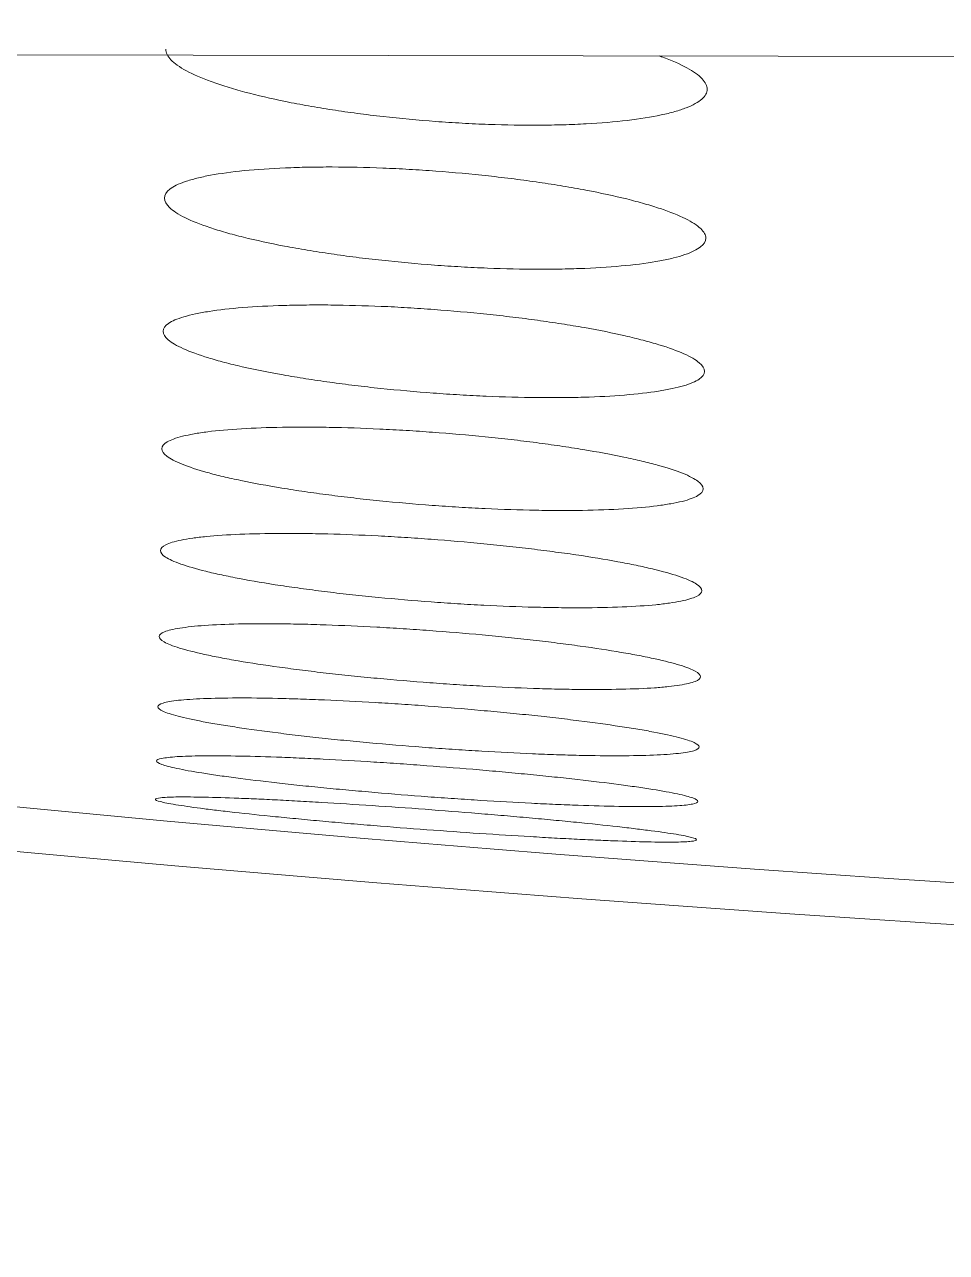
# Model space of a CAD drawing. Extents: x 16539 to 19738, y -91 to 2224.
# Drawn here: x 17458.189 to 17459.211, y 536.329 to 537.69 of the extents above; entities that cross this region are included whole.
import ezdxf

# ---------------------------------------------------------------- set-up
doc = ezdxf.new("R2010")
doc.units = 0
doc.header["$LTSCALE"] = 10
doc.header["$MEASUREMENT"] = 0
doc.layers.add('1', color=7, linetype='CONTINUOUS')

msp = doc.modelspace()

# ---------------------------------------------------------------- linework, layer by layer
at = {"layer": '1', "color": 7, "linetype": 'Continuous', "lineweight": 18}
msp.add_line((17489.1851, 537.6075), (17436.5459, 537.6896), dxfattribs=at)
for centre, major_axis, ratio, start_param, end_param in [((17462.0248, 538.036), (-8.25, 0.0106), 0.173648, 0.27133, 1.569323), ((17462.0248, 538.036), (-8, 0.0102), 0.173648, 0.280043, 1.569323), ((17436.2908, 507.69), (-0.0507, -32.5), 0.999999, 0.711487, 2.732071)]:
    msp.add_ellipse(centre, major_axis=major_axis, ratio=ratio, start_param=start_param, end_param=end_param, dxfattribs=at)
at = {"layer": '1', "color": 7, "linetype": 'Continuous', "lineweight": 13}
msp.add_ellipse((17436.2916, 507.69), major_axis=(-0.0501, -32.0992), ratio=0.999999, start_param=0.711487, end_param=2.737519, dxfattribs=at)
at = {"layer": '1', "color": 7, "linetype": 'Continuous', "lineweight": 18}
for points, knots in [([(17458.3455, 537.6623), (17458.3455, 537.6585), (17458.3474, 537.6545), (17458.3531, 537.6486), (17458.3554, 537.6466), (17458.3611, 537.6425), (17458.3645, 537.6404), (17458.3757, 537.6343), (17458.3849, 537.6303), (17458.4012, 537.6244), (17458.4071, 537.6224), (17458.4196, 537.6186), (17458.4262, 537.6167), (17458.4469, 537.6111), (17458.462, 537.6076), (17458.4865, 537.6026), (17458.495, 537.601), (17458.5123, 537.598), (17458.5299, 537.595), (17458.5483, 537.5924), (17458.567, 537.5899), (17458.5766, 537.5887), (17458.6056, 537.5855), (17458.625, 537.5837), (17458.6543, 537.5815), (17458.6641, 537.5809), (17458.6838, 537.5798), (17458.6936, 537.5793), (17458.7224, 537.5783), (17458.7411, 537.578), (17458.7684, 537.5782), (17458.7774, 537.5783), (17458.7948, 537.5788), (17458.8032, 537.5792), (17458.8276, 537.5805), (17458.8428, 537.5817), (17458.8709, 537.5851), (17458.8834, 537.5871), (17458.8998, 537.5906), (17458.9049, 537.5918), (17458.9142, 537.5945), (17458.9185, 537.5959), (17458.9299, 537.6003), (17458.9356, 537.6035), (17458.9434, 537.6104), (17458.9454, 537.6141), (17458.9455, 537.6179)], [0, 0, 0, 0, 0.0625, 0.0625, 0.09375, 0.09375, 0.125, 0.125, 0.1875, 0.1875, 0.21875, 0.21875, 0.25, 0.25, 0.3125, 0.3125, 0.34375, 0.34375, 0.375, 0.40625, 0.40625, 0.4375, 0.4375, 0.5, 0.5, 0.53125, 0.53125, 0.5625, 0.5625, 0.625, 0.625, 0.65625, 0.65625, 0.6875, 0.6875, 0.75, 0.75, 0.8125, 0.8125, 0.84375, 0.84375, 0.875, 0.875, 0.9375, 0.9375, 1, 1, 1, 1]), ([(17458.9455, 537.6179), (17458.9455, 537.6217), (17458.9436, 537.6256), (17458.9379, 537.6316), (17458.9355, 537.6336), (17458.9299, 537.6377), (17458.9265, 537.6397), (17458.9153, 537.6458), (17458.9061, 537.6498), (17458.8942, 537.6541), (17458.8931, 537.6545), (17458.8921, 537.6549)], [0, 0, 0, 0, 0.323076, 0.323076, 0.484614, 0.484614, 0.646152, 0.646152, 0.969228, 0.969228, 1, 1, 1, 1]), ([(17458.9439, 537.4529), (17458.944, 537.4564), (17458.942, 537.4599), (17458.9364, 537.4653), (17458.934, 537.4672), (17458.9283, 537.4708), (17458.925, 537.4727), (17458.9137, 537.4783), (17458.9045, 537.482), (17458.8882, 537.4874), (17458.8823, 537.4892), (17458.8698, 537.4928), (17458.8632, 537.4946), (17458.8425, 537.4997), (17458.8274, 537.503), (17458.8028, 537.5077), (17458.7943, 537.5092), (17458.777, 537.5121), (17458.7594, 537.5148), (17458.741, 537.5173), (17458.7222, 537.5197), (17458.7126, 537.5208), (17458.6836, 537.524), (17458.6642, 537.5257), (17458.6349, 537.5279), (17458.6251, 537.5286), (17458.6054, 537.5297), (17458.5957, 537.5302), (17458.5668, 537.5313), (17458.5482, 537.5317), (17458.5209, 537.5318), (17458.5119, 537.5317), (17458.4945, 537.5314), (17458.4861, 537.5311), (17458.4617, 537.5301), (17458.4465, 537.5291), (17458.4185, 537.5263), (17458.406, 537.5246), (17458.3896, 537.5216), (17458.3845, 537.5205), (17458.3752, 537.5181), (17458.3709, 537.5169), (17458.3595, 537.513), (17458.3538, 537.5102), (17458.346, 537.5041), (17458.344, 537.5008), (17458.344, 537.4973)], [0, 0, 0, 0, 0.0625, 0.0625, 0.09375, 0.09375, 0.125, 0.125, 0.1875, 0.1875, 0.21875, 0.21875, 0.25, 0.25, 0.3125, 0.3125, 0.34375, 0.34375, 0.375, 0.40625, 0.40625, 0.4375, 0.4375, 0.5, 0.5, 0.53125, 0.53125, 0.5625, 0.5625, 0.625, 0.625, 0.65625, 0.65625, 0.6875, 0.6875, 0.75, 0.75, 0.8125, 0.8125, 0.84375, 0.84375, 0.875, 0.875, 0.9375, 0.9375, 1, 1, 1, 1]), ([(17458.344, 537.4973), (17458.344, 537.4939), (17458.3459, 537.4903), (17458.3515, 537.4849), (17458.3539, 537.4831), (17458.3596, 537.4794), (17458.3629, 537.4775), (17458.3742, 537.4719), (17458.3834, 537.4683), (17458.3997, 537.4628), (17458.4056, 537.461), (17458.4181, 537.4574), (17458.4247, 537.4557), (17458.4455, 537.4505), (17458.4605, 537.4472), (17458.4851, 537.4426), (17458.4936, 537.4411), (17458.5109, 537.4382), (17458.5286, 537.4354), (17458.5469, 537.4329), (17458.5657, 537.4305), (17458.5753, 537.4294), (17458.6043, 537.4263), (17458.6237, 537.4245), (17458.653, 537.4223), (17458.6628, 537.4217), (17458.6825, 537.4205), (17458.6922, 537.4201), (17458.7211, 537.4189), (17458.7398, 537.4185), (17458.767, 537.4185), (17458.776, 537.4185), (17458.7934, 537.4189), (17458.8018, 537.4191), (17458.8262, 537.4201), (17458.8414, 537.4212), (17458.8695, 537.4239), (17458.8819, 537.4257), (17458.8983, 537.4287), (17458.9034, 537.4298), (17458.9127, 537.4321), (17458.917, 537.4333), (17458.9284, 537.4372), (17458.9341, 537.4401), (17458.9419, 537.4462), (17458.9439, 537.4495), (17458.9439, 537.4529)], [0, 0, 0, 0, 0.0625, 0.0625, 0.09375, 0.09375, 0.125, 0.125, 0.1875, 0.1875, 0.21875, 0.21875, 0.25, 0.25, 0.3125, 0.3125, 0.34375, 0.34375, 0.375, 0.40625, 0.40625, 0.4375, 0.4375, 0.5, 0.5, 0.53125, 0.53125, 0.5625, 0.5625, 0.625, 0.625, 0.65625, 0.65625, 0.6875, 0.6875, 0.75, 0.75, 0.8125, 0.8125, 0.84375, 0.84375, 0.875, 0.875, 0.9375, 0.9375, 1, 1, 1, 1]), ([(17458.9424, 537.3053), (17458.9424, 537.3084), (17458.9405, 537.3115), (17458.9348, 537.3164), (17458.9325, 537.3181), (17458.9268, 537.3214), (17458.9234, 537.3231), (17458.9122, 537.3281), (17458.903, 537.3315), (17458.8866, 537.3365), (17458.8807, 537.3381), (17458.8682, 537.3414), (17458.8616, 537.343), (17458.8409, 537.3478), (17458.8258, 537.3508), (17458.8012, 537.3552), (17458.7926, 537.3566), (17458.7753, 537.3593), (17458.7577, 537.3619), (17458.7393, 537.3643), (17458.7205, 537.3665), (17458.7109, 537.3676), (17458.6819, 537.3706), (17458.6625, 537.3724), (17458.6331, 537.3745), (17458.6233, 537.3752), (17458.6037, 537.3764), (17458.5939, 537.3769), (17458.5651, 537.3781), (17458.5464, 537.3786), (17458.5192, 537.3789), (17458.5102, 537.3789), (17458.4929, 537.3787), (17458.4845, 537.3786), (17458.4601, 537.3779), (17458.4449, 537.3771), (17458.4169, 537.3749), (17458.4044, 537.3734), (17458.3881, 537.3709), (17458.383, 537.37), (17458.3737, 537.368), (17458.3694, 537.3669), (17458.358, 537.3635), (17458.3523, 537.3611), (17458.3445, 537.3557), (17458.3425, 537.3528), (17458.3425, 537.3497)], [0, 0, 0, 0, 0.0625, 0.0625, 0.09375, 0.09375, 0.125, 0.125, 0.1875, 0.1875, 0.21875, 0.21875, 0.25, 0.25, 0.3125, 0.3125, 0.34375, 0.34375, 0.375, 0.40625, 0.40625, 0.4375, 0.4375, 0.5, 0.5, 0.53125, 0.53125, 0.5625, 0.5625, 0.625, 0.625, 0.65625, 0.65625, 0.6875, 0.6875, 0.75, 0.75, 0.8125, 0.8125, 0.84375, 0.84375, 0.875, 0.875, 0.9375, 0.9375, 1, 1, 1, 1]), ([(17458.3425, 537.3497), (17458.3424, 537.3467), (17458.3444, 537.3435), (17458.35, 537.3386), (17458.3524, 537.337), (17458.3581, 537.3337), (17458.3614, 537.332), (17458.3727, 537.3269), (17458.3819, 537.3236), (17458.3982, 537.3186), (17458.4041, 537.3169), (17458.4167, 537.3136), (17458.4233, 537.312), (17458.444, 537.3073), (17458.4591, 537.3042), (17458.4837, 537.2999), (17458.4922, 537.2985), (17458.5095, 537.2957), (17458.5272, 537.2932), (17458.5456, 537.2908), (17458.5644, 537.2885), (17458.574, 537.2874), (17458.603, 537.2844), (17458.6224, 537.2827), (17458.6517, 537.2805), (17458.6615, 537.2798), (17458.6812, 537.2787), (17458.691, 537.2782), (17458.7198, 537.2769), (17458.7384, 537.2764), (17458.7657, 537.2761), (17458.7747, 537.2761), (17458.792, 537.2763), (17458.8004, 537.2764), (17458.8248, 537.2771), (17458.84, 537.2779), (17458.868, 537.2802), (17458.8805, 537.2816), (17458.8968, 537.2842), (17458.9019, 537.2851), (17458.9112, 537.2871), (17458.9155, 537.2881), (17458.9269, 537.2915), (17458.9326, 537.294), (17458.9404, 537.2993), (17458.9424, 537.3023), (17458.9424, 537.3053)], [0, 0, 0, 0, 0.0625, 0.0625, 0.09375, 0.09375, 0.125, 0.125, 0.1875, 0.1875, 0.21875, 0.21875, 0.25, 0.25, 0.3125, 0.3125, 0.34375, 0.34375, 0.375, 0.40625, 0.40625, 0.4375, 0.4375, 0.5, 0.5, 0.53125, 0.53125, 0.5625, 0.5625, 0.625, 0.625, 0.65625, 0.65625, 0.6875, 0.6875, 0.75, 0.75, 0.8125, 0.8125, 0.84375, 0.84375, 0.875, 0.875, 0.9375, 0.9375, 1, 1, 1, 1]), ([(17458.9409, 537.1751), (17458.941, 537.1778), (17458.939, 537.1805), (17458.9334, 537.1849), (17458.931, 537.1863), (17458.9253, 537.1893), (17458.922, 537.1908), (17458.9107, 537.1953), (17458.9015, 537.1983), (17458.8851, 537.2029), (17458.8792, 537.2044), (17458.8667, 537.2074), (17458.8601, 537.2088), (17458.8393, 537.2132), (17458.8242, 537.216), (17458.7996, 537.22), (17458.791, 537.2213), (17458.7737, 537.2239), (17458.756, 537.2263), (17458.7376, 537.2286), (17458.7188, 537.2307), (17458.7092, 537.2318), (17458.6802, 537.2347), (17458.6608, 537.2364), (17458.6314, 537.2385), (17458.6216, 537.2392), (17458.602, 537.2404), (17458.5922, 537.2409), (17458.5634, 537.2423), (17458.5447, 537.2429), (17458.5175, 537.2434), (17458.5085, 537.2435), (17458.4912, 537.2435), (17458.4828, 537.2434), (17458.4584, 537.2431), (17458.4433, 537.2425), (17458.4153, 537.2408), (17458.4028, 537.2397), (17458.3865, 537.2376), (17458.3814, 537.2368), (17458.3721, 537.2352), (17458.3679, 537.2343), (17458.3565, 537.2314), (17458.3508, 537.2293), (17458.343, 537.2247), (17458.341, 537.2222), (17458.341, 537.2195)], [0, 0, 0, 0, 0.0625, 0.0625, 0.09375, 0.09375, 0.125, 0.125, 0.1875, 0.1875, 0.21875, 0.21875, 0.25, 0.25, 0.3125, 0.3125, 0.34375, 0.34375, 0.375, 0.40625, 0.40625, 0.4375, 0.4375, 0.5, 0.5, 0.53125, 0.53125, 0.5625, 0.5625, 0.625, 0.625, 0.65625, 0.65625, 0.6875, 0.6875, 0.75, 0.75, 0.8125, 0.8125, 0.84375, 0.84375, 0.875, 0.875, 0.9375, 0.9375, 1, 1, 1, 1]), ([(17458.341, 537.2195), (17458.3409, 537.2168), (17458.3429, 537.2141), (17458.3485, 537.2097), (17458.3509, 537.2083), (17458.3566, 537.2053), (17458.36, 537.2038), (17458.3712, 537.1993), (17458.3804, 537.1963), (17458.3968, 537.1917), (17458.4027, 537.1902), (17458.4152, 537.1872), (17458.4218, 537.1858), (17458.4426, 537.1814), (17458.4577, 537.1786), (17458.4823, 537.1746), (17458.4909, 537.1732), (17458.5082, 537.1707), (17458.5259, 537.1683), (17458.5443, 537.166), (17458.5631, 537.1639), (17458.5727, 537.1628), (17458.6017, 537.1599), (17458.6211, 537.1582), (17458.6505, 537.156), (17458.6603, 537.1554), (17458.6799, 537.1542), (17458.6897, 537.1537), (17458.7185, 537.1523), (17458.7372, 537.1517), (17458.7644, 537.1512), (17458.7734, 537.1511), (17458.7907, 537.1511), (17458.7991, 537.1511), (17458.8235, 537.1515), (17458.8386, 537.1521), (17458.8666, 537.1538), (17458.8791, 537.1549), (17458.8954, 537.157), (17458.9005, 537.1578), (17458.9098, 537.1594), (17458.914, 537.1603), (17458.9254, 537.1631), (17458.9311, 537.1653), (17458.9389, 537.1699), (17458.9409, 537.1724), (17458.9409, 537.1751)], [0, 0, 0, 0, 0.0625, 0.0625, 0.09375, 0.09375, 0.125, 0.125, 0.1875, 0.1875, 0.21875, 0.21875, 0.25, 0.25, 0.3125, 0.3125, 0.34375, 0.34375, 0.375, 0.40625, 0.40625, 0.4375, 0.4375, 0.5, 0.5, 0.53125, 0.53125, 0.5625, 0.5625, 0.625, 0.625, 0.65625, 0.65625, 0.6875, 0.6875, 0.75, 0.75, 0.8125, 0.8125, 0.84375, 0.84375, 0.875, 0.875, 0.9375, 0.9375, 1, 1, 1, 1]), ([(17458.9395, 537.0622), (17458.9395, 537.0645), (17458.9376, 537.0669), (17458.9319, 537.0707), (17458.9295, 537.072), (17458.9238, 537.0746), (17458.9205, 537.0759), (17458.9092, 537.0799), (17458.9, 537.0826), (17458.8836, 537.0866), (17458.8777, 537.088), (17458.8652, 537.0907), (17458.8586, 537.092), (17458.8378, 537.096), (17458.8227, 537.0985), (17458.798, 537.1023), (17458.7895, 537.1035), (17458.7721, 537.1058), (17458.7544, 537.1081), (17458.736, 537.1103), (17458.7172, 537.1123), (17458.7076, 537.1133), (17458.6785, 537.1161), (17458.6591, 537.1178), (17458.6297, 537.1199), (17458.6199, 537.1206), (17458.6003, 537.1218), (17458.5905, 537.1224), (17458.5617, 537.1239), (17458.543, 537.1246), (17458.5158, 537.1253), (17458.5068, 537.1255), (17458.4895, 537.1257), (17458.4811, 537.1257), (17458.4568, 537.1256), (17458.4417, 537.1253), (17458.4137, 537.1242), (17458.4013, 537.1233), (17458.385, 537.1217), (17458.3799, 537.1211), (17458.3706, 537.1198), (17458.3663, 537.1191), (17458.355, 537.1168), (17458.3493, 537.115), (17458.3416, 537.1112), (17458.3395, 537.109), (17458.3395, 537.1067)], [0, 0, 0, 0, 0.0625, 0.0625, 0.09375, 0.09375, 0.125, 0.125, 0.1875, 0.1875, 0.21875, 0.21875, 0.25, 0.25, 0.3125, 0.3125, 0.34375, 0.34375, 0.375, 0.40625, 0.40625, 0.4375, 0.4375, 0.5, 0.5, 0.53125, 0.53125, 0.5625, 0.5625, 0.625, 0.625, 0.65625, 0.65625, 0.6875, 0.6875, 0.75, 0.75, 0.8125, 0.8125, 0.84375, 0.84375, 0.875, 0.875, 0.9375, 0.9375, 1, 1, 1, 1]), ([(17458.3395, 537.1067), (17458.3395, 537.1044), (17458.3414, 537.102), (17458.3471, 537.0983), (17458.3494, 537.097), (17458.3551, 537.0944), (17458.3585, 537.0931), (17458.3698, 537.0891), (17458.379, 537.0864), (17458.3953, 537.0823), (17458.4012, 537.081), (17458.4138, 537.0783), (17458.4204, 537.0769), (17458.4412, 537.073), (17458.4563, 537.0704), (17458.481, 537.0667), (17458.4895, 537.0655), (17458.5068, 537.0631), (17458.5245, 537.0608), (17458.543, 537.0587), (17458.5618, 537.0567), (17458.5714, 537.0557), (17458.6004, 537.0529), (17458.6199, 537.0512), (17458.6492, 537.049), (17458.659, 537.0484), (17458.6787, 537.0471), (17458.6885, 537.0466), (17458.7173, 537.0451), (17458.7359, 537.0444), (17458.7631, 537.0437), (17458.7721, 537.0435), (17458.7894, 537.0433), (17458.7978, 537.0432), (17458.8222, 537.0433), (17458.8373, 537.0436), (17458.8653, 537.0448), (17458.8777, 537.0456), (17458.894, 537.0472), (17458.899, 537.0478), (17458.9084, 537.0492), (17458.9126, 537.0499), (17458.9239, 537.0522), (17458.9296, 537.0539), (17458.9374, 537.0578), (17458.9394, 537.06), (17458.9395, 537.0622)], [0, 0, 0, 0, 0.0625, 0.0625, 0.09375, 0.09375, 0.125, 0.125, 0.1875, 0.1875, 0.21875, 0.21875, 0.25, 0.25, 0.3125, 0.3125, 0.34375, 0.34375, 0.375, 0.40625, 0.40625, 0.4375, 0.4375, 0.5, 0.5, 0.53125, 0.53125, 0.5625, 0.5625, 0.625, 0.625, 0.65625, 0.65625, 0.6875, 0.6875, 0.75, 0.75, 0.8125, 0.8125, 0.84375, 0.84375, 0.875, 0.875, 0.9375, 0.9375, 1, 1, 1, 1]), ([(17458.938, 536.9669), (17458.938, 536.9688), (17458.9361, 536.9708), (17458.9304, 536.974), (17458.9281, 536.9751), (17458.9224, 536.9773), (17458.919, 536.9785), (17458.9078, 536.9819), (17458.8986, 536.9843), (17458.8822, 536.9879), (17458.8763, 536.9891), (17458.8637, 536.9915), (17458.8571, 536.9927), (17458.8363, 536.9962), (17458.8212, 536.9985), (17458.7965, 537.002), (17458.788, 537.0031), (17458.7706, 537.0053), (17458.7529, 537.0074), (17458.7344, 537.0094), (17458.7156, 537.0113), (17458.7059, 537.0123), (17458.6769, 537.015), (17458.6574, 537.0166), (17458.6281, 537.0188), (17458.6182, 537.0194), (17458.5986, 537.0207), (17458.5888, 537.0213), (17458.56, 537.0229), (17458.5413, 537.0237), (17458.5141, 537.0246), (17458.5052, 537.0249), (17458.4878, 537.0253), (17458.4795, 537.0254), (17458.4552, 537.0257), (17458.44, 537.0256), (17458.4121, 537.025), (17458.3997, 537.0244), (17458.3834, 537.0233), (17458.3784, 537.0229), (17458.3691, 537.0219), (17458.3648, 537.0213), (17458.3535, 537.0195), (17458.3478, 537.0182), (17458.3401, 537.0151), (17458.3381, 537.0133), (17458.3381, 537.0114)], [0, 0, 0, 0, 0.0625, 0.0625, 0.09375, 0.09375, 0.125, 0.125, 0.1875, 0.1875, 0.21875, 0.21875, 0.25, 0.25, 0.3125, 0.3125, 0.34375, 0.34375, 0.375, 0.40625, 0.40625, 0.4375, 0.4375, 0.5, 0.5, 0.53125, 0.53125, 0.5625, 0.5625, 0.625, 0.625, 0.65625, 0.65625, 0.6875, 0.6875, 0.75, 0.75, 0.8125, 0.8125, 0.84375, 0.84375, 0.875, 0.875, 0.9375, 0.9375, 1, 1, 1, 1]), ([(17458.3381, 537.0114), (17458.338, 537.0095), (17458.3399, 537.0075), (17458.3456, 537.0043), (17458.348, 537.0032), (17458.3537, 537.0009), (17458.357, 536.9998), (17458.3683, 536.9963), (17458.3775, 536.994), (17458.3939, 536.9904), (17458.3998, 536.9892), (17458.4123, 536.9868), (17458.4189, 536.9856), (17458.4397, 536.982), (17458.4549, 536.9797), (17458.4796, 536.9763), (17458.4881, 536.9752), (17458.5055, 536.973), (17458.5232, 536.9709), (17458.5416, 536.9689), (17458.5605, 536.9669), (17458.5701, 536.966), (17458.5992, 536.9633), (17458.6186, 536.9617), (17458.648, 536.9595), (17458.6578, 536.9588), (17458.6775, 536.9575), (17458.6873, 536.9569), (17458.7161, 536.9554), (17458.7347, 536.9545), (17458.7619, 536.9536), (17458.7709, 536.9533), (17458.7882, 536.953), (17458.7966, 536.9528), (17458.8209, 536.9526), (17458.836, 536.9527), (17458.864, 536.9533), (17458.8764, 536.9538), (17458.8926, 536.9549), (17458.8977, 536.9554), (17458.907, 536.9564), (17458.9112, 536.9569), (17458.9225, 536.9587), (17458.9282, 536.9601), (17458.936, 536.9632), (17458.938, 536.9649), (17458.938, 536.9669)], [0, 0, 0, 0, 0.0625, 0.0625, 0.09375, 0.09375, 0.125, 0.125, 0.1875, 0.1875, 0.21875, 0.21875, 0.25, 0.25, 0.3125, 0.3125, 0.34375, 0.34375, 0.375, 0.40625, 0.40625, 0.4375, 0.4375, 0.5, 0.5, 0.53125, 0.53125, 0.5625, 0.5625, 0.625, 0.625, 0.65625, 0.65625, 0.6875, 0.6875, 0.75, 0.75, 0.8125, 0.8125, 0.84375, 0.84375, 0.875, 0.875, 0.9375, 0.9375, 1, 1, 1, 1]), ([(17458.9366, 536.889), (17458.9366, 536.8905), (17458.9347, 536.8921), (17458.929, 536.8948), (17458.9267, 536.8957), (17458.921, 536.8976), (17458.9176, 536.8985), (17458.9064, 536.9015), (17458.8972, 536.9035), (17458.8808, 536.9066), (17458.8749, 536.9076), (17458.8623, 536.9097), (17458.8557, 536.9108), (17458.8349, 536.9139), (17458.8197, 536.916), (17458.795, 536.9191), (17458.7865, 536.9202), (17458.7691, 536.9222), (17458.7514, 536.9241), (17458.7329, 536.926), (17458.714, 536.9278), (17458.7044, 536.9287), (17458.6753, 536.9313), (17458.6558, 536.9329), (17458.6264, 536.9351), (17458.6166, 536.9358), (17458.5969, 536.9371), (17458.5871, 536.9377), (17458.5583, 536.9394), (17458.5396, 536.9403), (17458.5124, 536.9415), (17458.5035, 536.9418), (17458.4862, 536.9424), (17458.4778, 536.9426), (17458.4535, 536.9432), (17458.4384, 536.9434), (17458.4105, 536.9433), (17458.3982, 536.943), (17458.3819, 536.9424), (17458.3769, 536.9421), (17458.3676, 536.9415), (17458.3634, 536.9411), (17458.3521, 536.9399), (17458.3464, 536.9389), (17458.3387, 536.9365), (17458.3367, 536.9351), (17458.3366, 536.9336)], [0, 0, 0, 0, 0.0625, 0.0625, 0.09375, 0.09375, 0.125, 0.125, 0.1875, 0.1875, 0.21875, 0.21875, 0.25, 0.25, 0.3125, 0.3125, 0.34375, 0.34375, 0.375, 0.40625, 0.40625, 0.4375, 0.4375, 0.5, 0.5, 0.53125, 0.53125, 0.5625, 0.5625, 0.625, 0.625, 0.65625, 0.65625, 0.6875, 0.6875, 0.75, 0.75, 0.8125, 0.8125, 0.84375, 0.84375, 0.875, 0.875, 0.9375, 0.9375, 1, 1, 1, 1]), ([(17458.3366, 536.9336), (17458.3366, 536.9321), (17458.3385, 536.9304), (17458.3442, 536.9278), (17458.3465, 536.9269), (17458.3522, 536.925), (17458.3556, 536.9241), (17458.3668, 536.9211), (17458.3761, 536.9191), (17458.3924, 536.916), (17458.3983, 536.915), (17458.4109, 536.9129), (17458.4175, 536.9118), (17458.4383, 536.9087), (17458.4535, 536.9066), (17458.4782, 536.9035), (17458.4867, 536.9024), (17458.5041, 536.9004), (17458.5218, 536.8985), (17458.5403, 536.8966), (17458.5592, 536.8948), (17458.5688, 536.8939), (17458.5979, 536.8913), (17458.6174, 536.8897), (17458.6468, 536.8875), (17458.6566, 536.8868), (17458.6763, 536.8855), (17458.6861, 536.8849), (17458.7149, 536.8832), (17458.7336, 536.8822), (17458.7608, 536.8811), (17458.7697, 536.8807), (17458.787, 536.8802), (17458.7954, 536.8799), (17458.8197, 536.8794), (17458.8348, 536.8792), (17458.8627, 536.8793), (17458.8751, 536.8795), (17458.8913, 536.8802), (17458.8963, 536.8804), (17458.9056, 536.8811), (17458.9099, 536.8815), (17458.9211, 536.8827), (17458.9268, 536.8837), (17458.9345, 536.8861), (17458.9365, 536.8875), (17458.9366, 536.889)], [0, 0, 0, 0, 0.0625, 0.0625, 0.09375, 0.09375, 0.125, 0.125, 0.1875, 0.1875, 0.21875, 0.21875, 0.25, 0.25, 0.3125, 0.3125, 0.34375, 0.34375, 0.375, 0.40625, 0.40625, 0.4375, 0.4375, 0.5, 0.5, 0.53125, 0.53125, 0.5625, 0.5625, 0.625, 0.625, 0.65625, 0.65625, 0.6875, 0.6875, 0.75, 0.75, 0.8125, 0.8125, 0.84375, 0.84375, 0.875, 0.875, 0.9375, 0.9375, 1, 1, 1, 1]), ([(17458.9352, 536.8287), (17458.9352, 536.8299), (17458.9333, 536.8311), (17458.9276, 536.8332), (17458.9253, 536.8339), (17458.9196, 536.8354), (17458.9163, 536.8362), (17458.905, 536.8386), (17458.8958, 536.8403), (17458.8795, 536.8429), (17458.8736, 536.8438), (17458.861, 536.8456), (17458.8544, 536.8465), (17458.8335, 536.8492), (17458.8184, 536.8511), (17458.7936, 536.8539), (17458.7851, 536.8548), (17458.7677, 536.8566), (17458.7499, 536.8584), (17458.7314, 536.8602), (17458.7125, 536.8619), (17458.7028, 536.8628), (17458.6737, 536.8653), (17458.6542, 536.8668), (17458.6248, 536.869), (17458.6149, 536.8697), (17458.5952, 536.8711), (17458.5855, 536.8717), (17458.5566, 536.8735), (17458.538, 536.8746), (17458.5108, 536.876), (17458.5018, 536.8764), (17458.4845, 536.8771), (17458.4761, 536.8775), (17458.4519, 536.8783), (17458.4368, 536.8788), (17458.4089, 536.8792), (17458.3966, 536.8793), (17458.3804, 536.8791), (17458.3754, 536.879), (17458.3661, 536.8787), (17458.3619, 536.8785), (17458.3506, 536.8778), (17458.345, 536.8771), (17458.3373, 536.8755), (17458.3353, 536.8746), (17458.3352, 536.8734)], [0, 0, 0, 0, 0.0625, 0.0625, 0.09375, 0.09375, 0.125, 0.125, 0.1875, 0.1875, 0.21875, 0.21875, 0.25, 0.25, 0.3125, 0.3125, 0.34375, 0.34375, 0.375, 0.40625, 0.40625, 0.4375, 0.4375, 0.5, 0.5, 0.53125, 0.53125, 0.5625, 0.5625, 0.625, 0.625, 0.65625, 0.65625, 0.6875, 0.6875, 0.75, 0.75, 0.8125, 0.8125, 0.84375, 0.84375, 0.875, 0.875, 0.9375, 0.9375, 1, 1, 1, 1]), ([(17458.3352, 536.8734), (17458.3352, 536.8723), (17458.3371, 536.871), (17458.3428, 536.869), (17458.3451, 536.8683), (17458.3508, 536.8668), (17458.3541, 536.866), (17458.3654, 536.8636), (17458.3746, 536.8619), (17458.391, 536.8593), (17458.3968, 536.8584), (17458.4094, 536.8566), (17458.416, 536.8557), (17458.4369, 536.8529), (17458.4521, 536.8511), (17458.4768, 536.8483), (17458.4853, 536.8474), (17458.5027, 536.8455), (17458.5205, 536.8437), (17458.539, 536.842), (17458.5579, 536.8403), (17458.5676, 536.8394), (17458.5967, 536.8369), (17458.6162, 536.8353), (17458.6456, 536.8331), (17458.6555, 536.8324), (17458.6752, 536.8311), (17458.685, 536.8304), (17458.7138, 536.8286), (17458.7324, 536.8276), (17458.7597, 536.8262), (17458.7686, 536.8258), (17458.7859, 536.825), (17458.7943, 536.8247), (17458.8185, 536.8238), (17458.8336, 536.8234), (17458.8615, 536.8229), (17458.8738, 536.8229), (17458.89, 536.823), (17458.895, 536.8231), (17458.9043, 536.8234), (17458.9085, 536.8236), (17458.9198, 536.8243), (17458.9254, 536.825), (17458.9331, 536.8266), (17458.9351, 536.8276), (17458.9352, 536.8287)], [0, 0, 0, 0, 0.0625, 0.0625, 0.09375, 0.09375, 0.125, 0.125, 0.1875, 0.1875, 0.21875, 0.21875, 0.25, 0.25, 0.3125, 0.3125, 0.34375, 0.34375, 0.375, 0.40625, 0.40625, 0.4375, 0.4375, 0.5, 0.5, 0.53125, 0.53125, 0.5625, 0.5625, 0.625, 0.625, 0.65625, 0.65625, 0.6875, 0.6875, 0.75, 0.75, 0.8125, 0.8125, 0.84375, 0.84375, 0.875, 0.875, 0.9375, 0.9375, 1, 1, 1, 1]), ([(17458.9338, 536.7862), (17458.9338, 536.7869), (17458.9319, 536.7878), (17458.9263, 536.7893), (17458.9239, 536.7898), (17458.9183, 536.791), (17458.9149, 536.7916), (17458.9037, 536.7934), (17458.8945, 536.7948), (17458.8781, 536.7969), (17458.8722, 536.7976), (17458.8597, 536.7991), (17458.853, 536.7999), (17458.8322, 536.8023), (17458.817, 536.8039), (17458.7923, 536.8063), (17458.7837, 536.8072), (17458.7663, 536.8088), (17458.7485, 536.8104), (17458.7299, 536.8121), (17458.711, 536.8137), (17458.7013, 536.8145), (17458.6722, 536.8169), (17458.6526, 536.8184), (17458.6133, 536.8214), (17458.5934, 536.8228), (17458.555, 536.8253), (17458.5363, 536.8265), (17458.5091, 536.8281), (17458.5001, 536.8286), (17458.4828, 536.8296), (17458.4661, 536.8304), (17458.4505, 536.8312), (17458.4355, 536.8318), (17458.4282, 536.8321), (17458.4074, 536.8329), (17458.3951, 536.8332), (17458.3789, 536.8335), (17458.3739, 536.8336), (17458.3646, 536.8336), (17458.3604, 536.8336), (17458.3492, 536.8335), (17458.3436, 536.8332), (17458.3359, 536.8323), (17458.3339, 536.8317), (17458.3339, 536.831)], [0, 0, 0, 0, 0.0625, 0.0625, 0.09375, 0.09375, 0.125, 0.125, 0.1875, 0.1875, 0.21875, 0.21875, 0.25, 0.25, 0.3125, 0.3125, 0.34375, 0.34375, 0.375, 0.40625, 0.40625, 0.4375, 0.4375, 0.5, 0.5, 0.5625, 0.5625, 0.625, 0.625, 0.65625, 0.65625, 0.6875, 0.71875, 0.71875, 0.75, 0.75, 0.8125, 0.8125, 0.84375, 0.84375, 0.875, 0.875, 0.9375, 0.9375, 1, 1, 1, 1]), ([(17458.3339, 536.831), (17458.3338, 536.8303), (17458.3357, 536.8294), (17458.3414, 536.8279), (17458.3437, 536.8274), (17458.3494, 536.8262), (17458.3527, 536.8256), (17458.364, 536.8238), (17458.3732, 536.8225), (17458.3895, 536.8203), (17458.3954, 536.8196), (17458.408, 536.8181), (17458.4146, 536.8173), (17458.4355, 536.815), (17458.4506, 536.8134), (17458.4754, 536.8109), (17458.484, 536.8101), (17458.5014, 536.8084), (17458.5192, 536.8068), (17458.5377, 536.8051), (17458.5566, 536.8035), (17458.5663, 536.8027), (17458.5955, 536.8003), (17458.615, 536.7988), (17458.6543, 536.7959), (17458.6742, 536.7944), (17458.7127, 536.7919), (17458.7314, 536.7907), (17458.7586, 536.7891), (17458.7675, 536.7886), (17458.7848, 536.7876), (17458.8015, 536.7867), (17458.8171, 536.786), (17458.8322, 536.7854), (17458.8395, 536.7851), (17458.8603, 536.7843), (17458.8726, 536.7839), (17458.8888, 536.7836), (17458.8938, 536.7836), (17458.903, 536.7835), (17458.9072, 536.7835), (17458.9184, 536.7837), (17458.9241, 536.784), (17458.9318, 536.7849), (17458.9338, 536.7854), (17458.9338, 536.7862)], [0, 0, 0, 0, 0.0625, 0.0625, 0.09375, 0.09375, 0.125, 0.125, 0.1875, 0.1875, 0.21875, 0.21875, 0.25, 0.25, 0.3125, 0.3125, 0.34375, 0.34375, 0.375, 0.40625, 0.40625, 0.4375, 0.4375, 0.5, 0.5, 0.5625, 0.5625, 0.625, 0.625, 0.65625, 0.65625, 0.6875, 0.71875, 0.71875, 0.75, 0.75, 0.8125, 0.8125, 0.84375, 0.84375, 0.875, 0.875, 0.9375, 0.9375, 1, 1, 1, 1])]:
    msp.add_open_spline(points, degree=3, knots=knots, dxfattribs=at)

doc.saveas('drawing.dxf')
